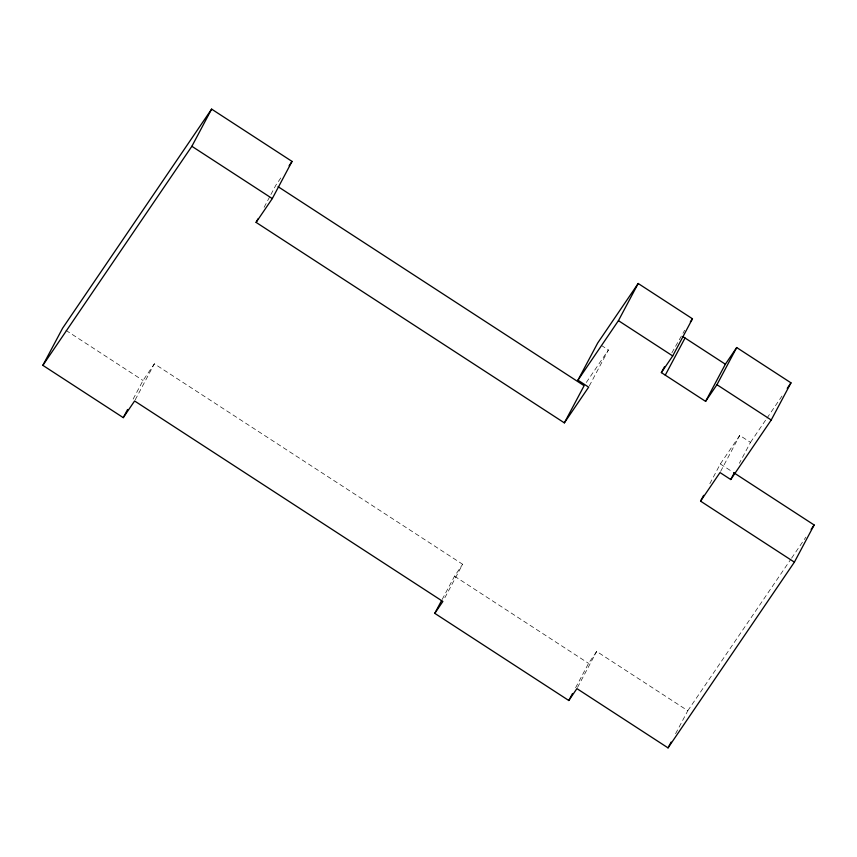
<?xml version="1.0" encoding="UTF-8"?>
<svg xmlns="http://www.w3.org/2000/svg" width="857" height="857" viewBox="0 0 857 857"><rect width="100%" height="100%" fill="white"/><g stroke="black" fill="none" stroke-linecap="round" stroke-linejoin="round"><path stroke-width="0.64" stroke-dasharray="4.29 3.21" d="M133.146 399.062L143.033 380.487L154.367 363.818L462.641 564.281L443.498 600.286M135.224 399.812L154.367 363.818M264.117 207.298L270.298 195.685M270.908 194.518L275.847 185.23L281.739 176.574M442.191 599.418L454.542 576.193L462.641 564.281M589.273 385.982L608.416 349.977L600.907 345.103M671.867 352.87L684.679 330.245M575.604 687.743L588.566 663.35L596.665 651.449L687.807 710.71L675.455 733.946M577.522 687.443L596.665 651.449M709.832 483.712L720.33 463.969L739.762 435.399L750.486 442.373L739.377 463.273M720.619 471.404L739.762 435.399M586.327 382.458L608.416 349.977M750.486 442.373L766.233 419.223M766.983 418.12L781.98 396.073M687.807 710.71L790.84 559.257M791.589 558.153L805.88 537.146M720.33 463.969L732.617 471.961M454.542 576.193L588.566 663.35M65.957 330.363L143.033 380.487"/><path stroke-width="1.29" d="M434.778 613.355L442.876 601.453L134.603 400.98L123.269 417.648L42.85 365.35L62.615 328.188L211.625 109.118L292.044 161.416L272.29 198.578L256.093 222.392L564.356 422.865L588.652 387.15L577.939 380.176L597.693 343.014L638.186 283.485L692.467 318.783L672.713 355.944L661.368 372.613L705.6 401.376L716.945 384.707L736.699 347.546L790.979 382.843L771.225 420.005L730.732 479.534L720.009 472.561L700.565 501.141L794.385 562.149L668.042 747.882L576.911 688.61L568.812 700.512L434.778 613.355L441.569 600.575M42.85 365.35L191.872 146.29L211.625 109.118M123.269 417.648L127.586 409.517M256.093 222.392L257.946 218.91M577.939 380.176L618.433 320.647L638.186 283.485M564.356 422.865L584.12 385.704L278.097 186.687M661.368 372.613L664.464 366.807M665.278 375.152L685.043 337.99M705.6 401.376L725.365 364.214L736.699 347.546M568.812 700.512L572.508 693.549M700.565 501.141L703.661 495.335M730.732 479.534L734.438 472.571M668.042 747.882L671.138 742.076M794.385 562.149L814.15 524.987L733.731 472.689M289.109 165.744L292.044 161.416M690.346 321.911L692.467 318.783M787.229 388.36L790.979 382.843M811.14 529.412L814.15 524.987M683.083 336.726L725.365 364.214M618.433 320.647L672.713 355.944M716.945 384.707L771.225 420.005M191.872 146.29L272.29 198.578"/></g></svg>
